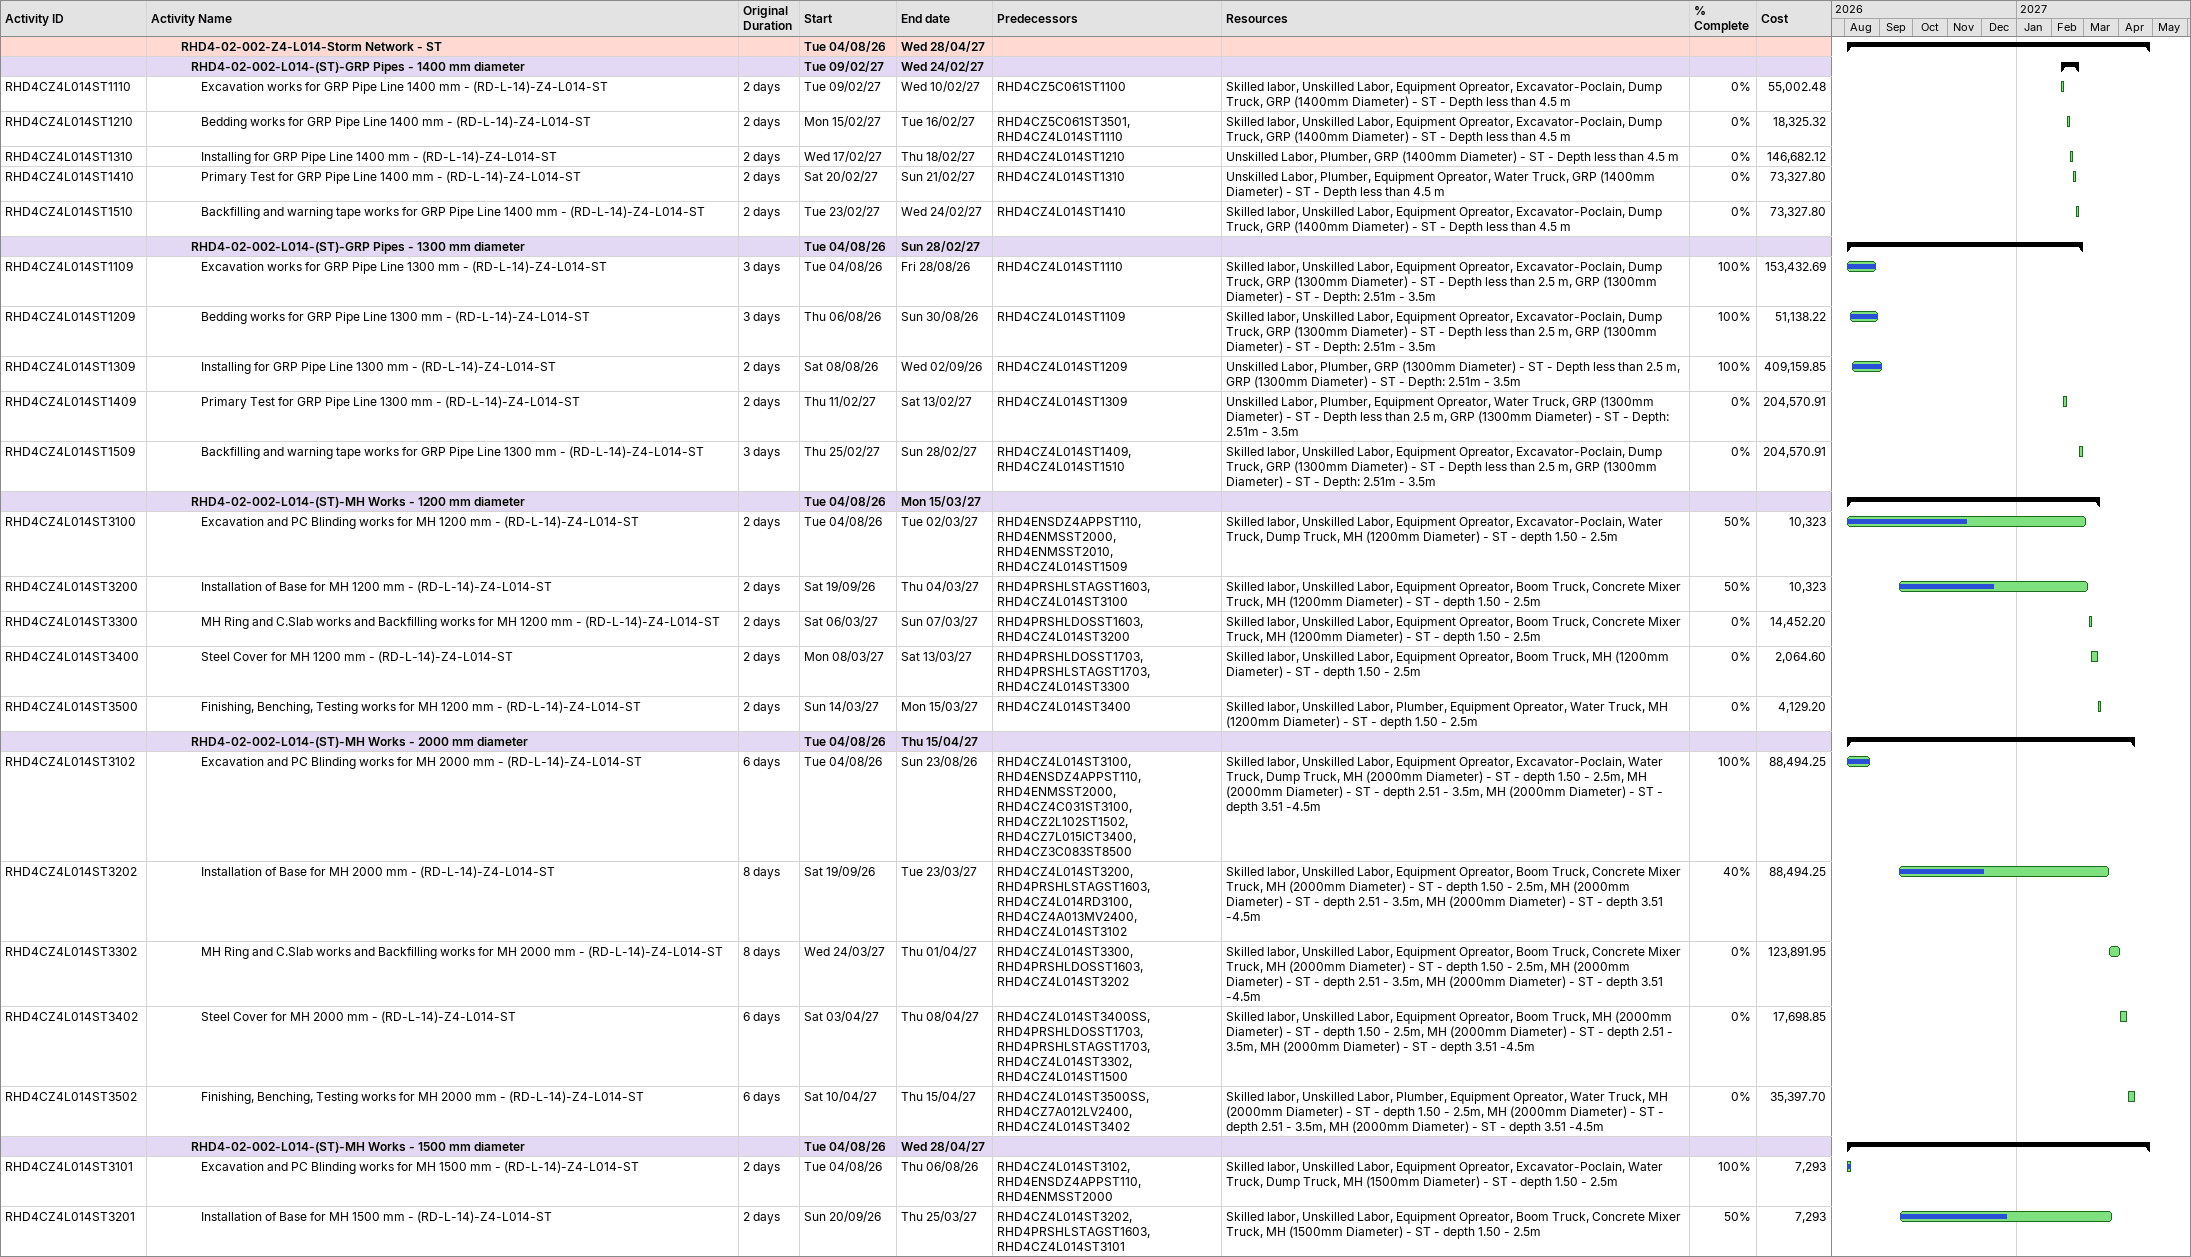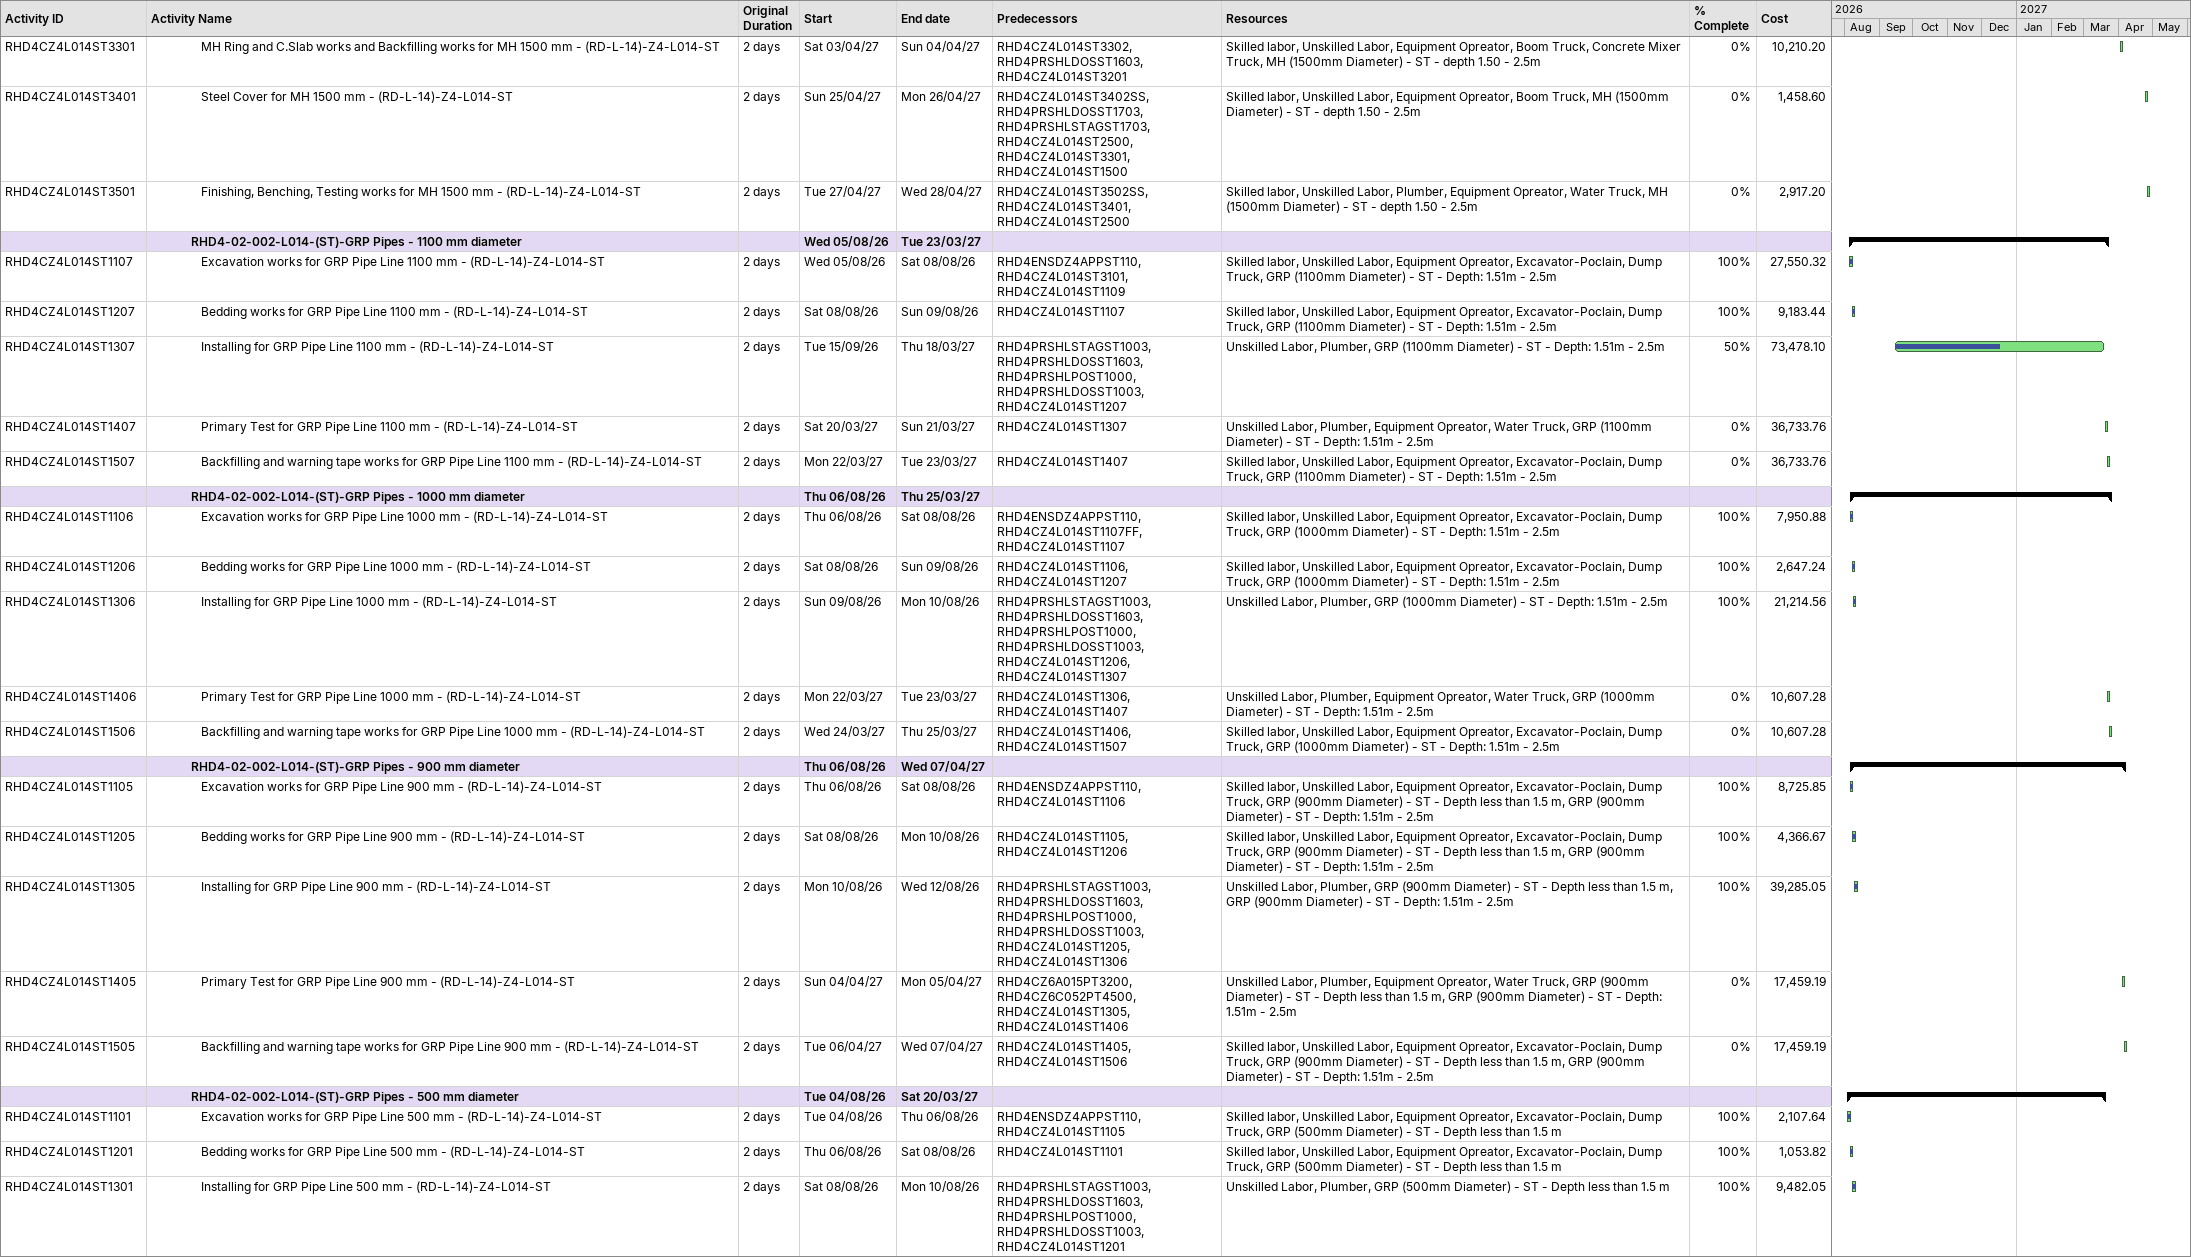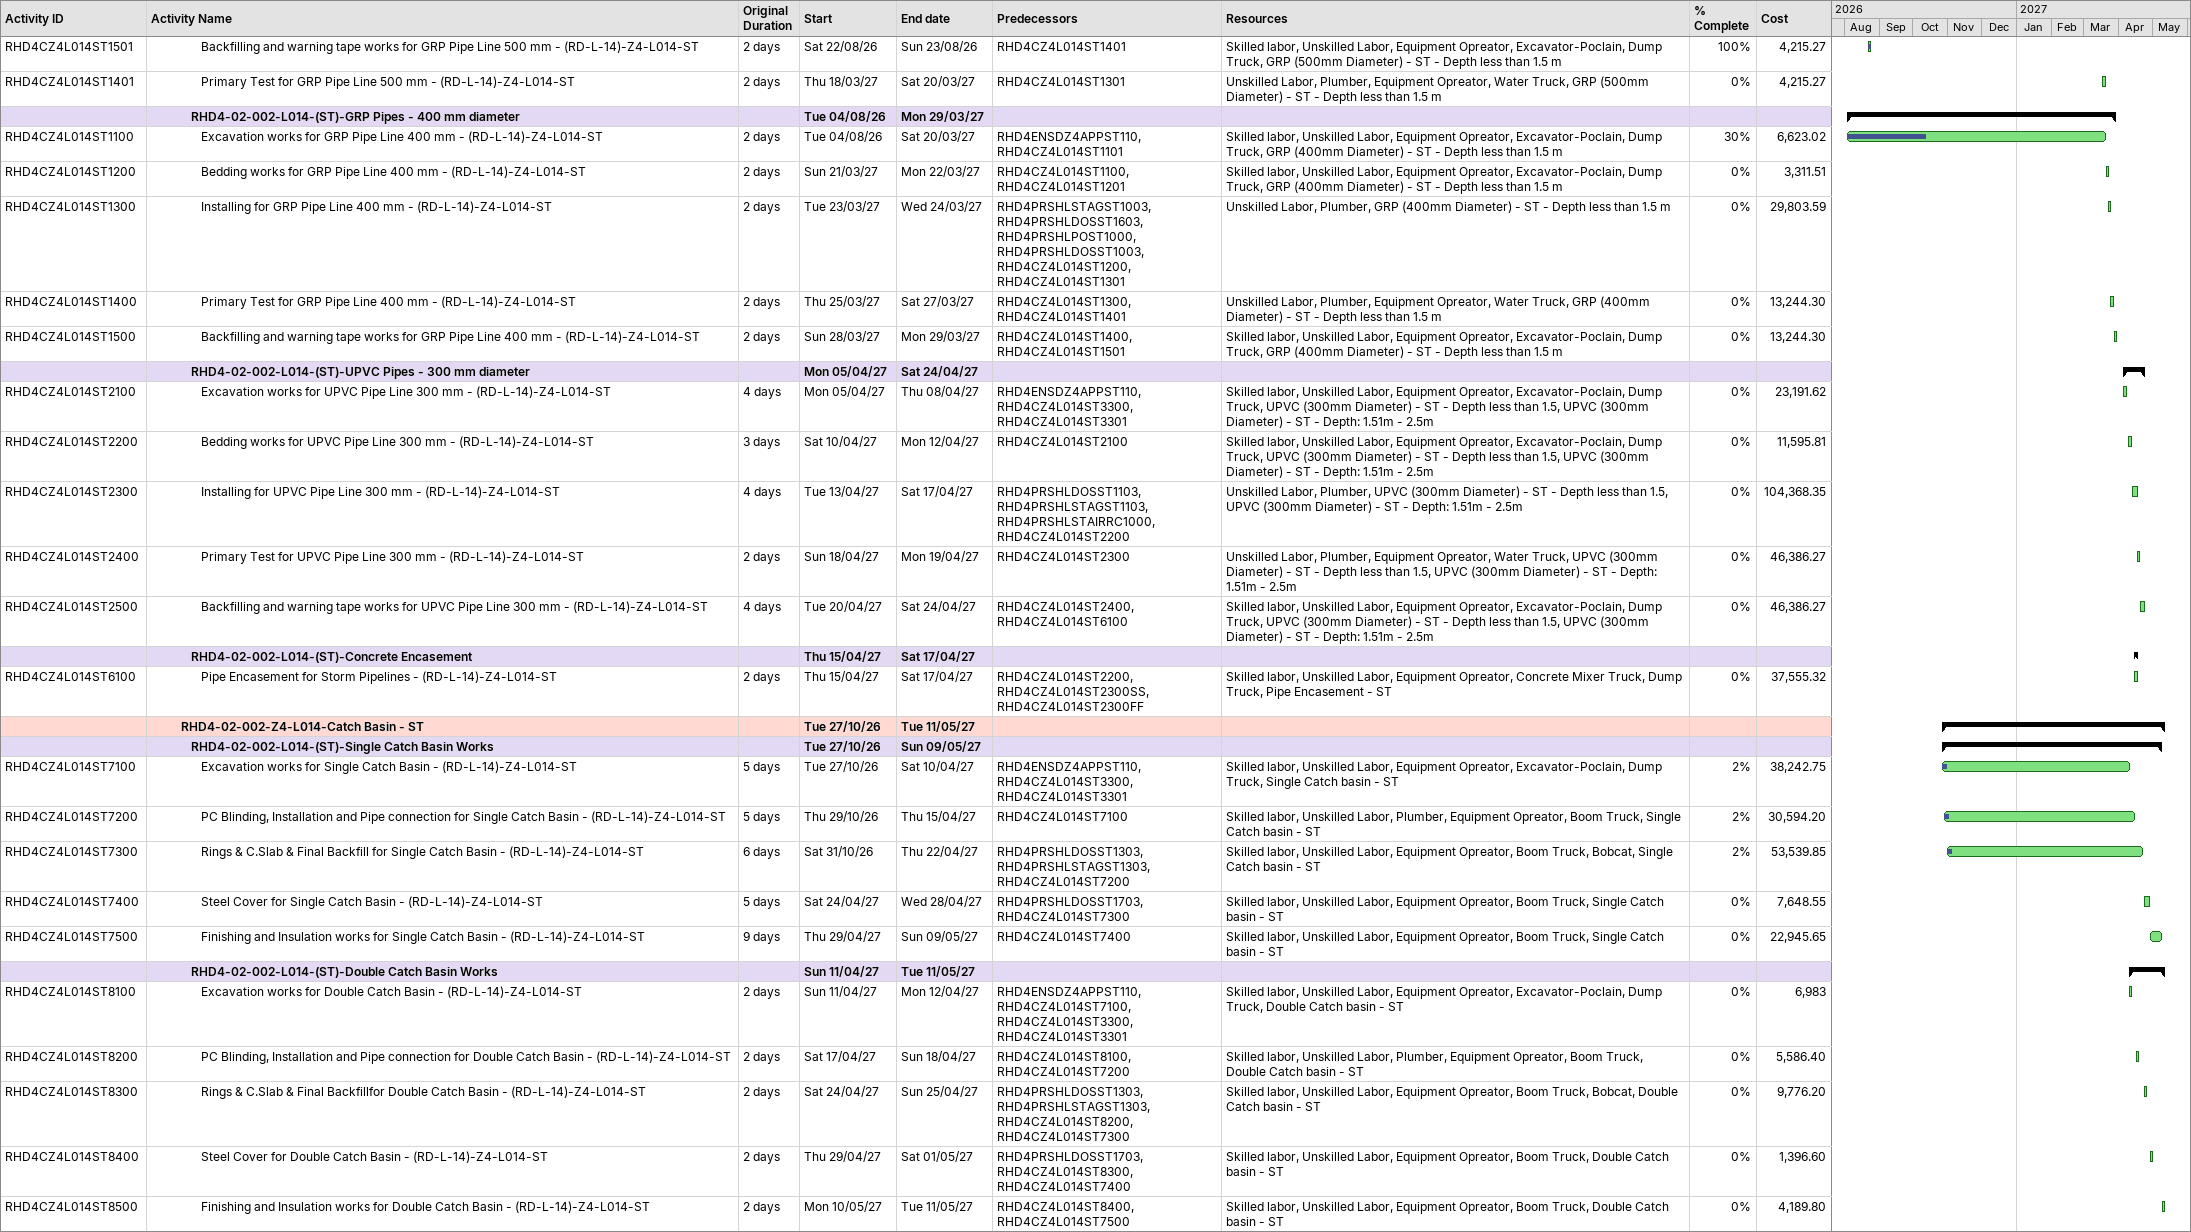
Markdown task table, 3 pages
| ID | Level | Task | Original duration | Start | Finish | Predecessors | Resources | % complete | Cost |
|---|---|---|---|---|---|---|---|---|---|
|  | 4 | **RHD4-02-002-Z4-L014-Storm Network - ST** |  | 2026-08-04 | 2027-04-28 |  |  |  |  |
|  | 5 | **RHD4-02-002-L014-(ST)-GRP Pipes - 1400 mm diameter** |  | 2027-02-09 | 2027-02-24 |  |  |  |  |
| RHD4CZ4L014ST1110 | 6 | Excavation works for GRP Pipe Line 1400 mm - (RD-L-14)-Z4-L014-ST | 2d | 2027-02-09 | 2027-02-10 | RHD4CZ5C061ST1100 | Skilled labor, Unskilled Labor, Equipment Opreator, Excavator-Poclain, Dump Truck, GRP (1400mm Diameter) - ST - Depth less than 4.5 m | 0 | 55002.48 |
| RHD4CZ4L014ST1210 | 6 | Bedding works for GRP Pipe Line 1400 mm - (RD-L-14)-Z4-L014-ST | 2d | 2027-02-15 | 2027-02-16 | RHD4CZ5C061ST3501, RHD4CZ4L014ST1110 | Skilled labor, Unskilled Labor, Equipment Opreator, Excavator-Poclain, Dump Truck, GRP (1400mm Diameter) - ST - Depth less than 4.5 m | 0 | 18325.32 |
| RHD4CZ4L014ST1310 | 6 | Installing for GRP Pipe Line 1400 mm - (RD-L-14)-Z4-L014-ST | 2d | 2027-02-17 | 2027-02-18 | RHD4CZ4L014ST1210 | Unskilled Labor, Plumber, GRP (1400mm Diameter) - ST - Depth less than 4.5 m | 0 | 146682.12 |
| RHD4CZ4L014ST1410 | 6 | Primary Test for GRP Pipe Line 1400 mm - (RD-L-14)-Z4-L014-ST | 2d | 2027-02-20 | 2027-02-21 | RHD4CZ4L014ST1310 | Unskilled Labor, Plumber, Equipment Opreator, Water Truck, GRP (1400mm Diameter) - ST - Depth less than 4.5 m | 0 | 73327.80 |
| RHD4CZ4L014ST1510 | 6 | Backfilling and warning tape works for GRP Pipe Line 1400 mm - (RD-L-14)-Z4-L014-ST | 2d | 2027-02-23 | 2027-02-24 | RHD4CZ4L014ST1410 | Skilled labor, Unskilled Labor, Equipment Opreator, Excavator-Poclain, Dump Truck, GRP (1400mm Diameter) - ST - Depth less than 4.5 m | 0 | 73327.80 |
|  | 5 | **RHD4-02-002-L014-(ST)-GRP Pipes - 1300 mm diameter** |  | 2026-08-04 | 2027-02-28 |  |  |  |  |
| RHD4CZ4L014ST1109 | 6 | Excavation works for GRP Pipe Line 1300 mm - (RD-L-14)-Z4-L014-ST | 3d | 2026-08-04 | 2026-08-28 | RHD4CZ4L014ST1110 | Skilled labor, Unskilled Labor, Equipment Opreator, Excavator-Poclain, Dump Truck, GRP (1300mm Diameter) - ST - Depth less than 2.5 m, GRP (1300mm Diameter) - ST - Depth: 2.51m - 3.5m | 100 | 153432.69 |
| RHD4CZ4L014ST1209 | 6 | Bedding works for GRP Pipe Line 1300 mm - (RD-L-14)-Z4-L014-ST | 3d | 2026-08-06 | 2026-08-30 | RHD4CZ4L014ST1109 | Skilled labor, Unskilled Labor, Equipment Opreator, Excavator-Poclain, Dump Truck, GRP (1300mm Diameter) - ST - Depth less than 2.5 m, GRP (1300mm Diameter) - ST - Depth: 2.51m - 3.5m | 100 | 51138.22 |
| RHD4CZ4L014ST1309 | 6 | Installing for GRP Pipe Line 1300 mm - (RD-L-14)-Z4-L014-ST | 2d | 2026-08-08 | 2026-09-02 | RHD4CZ4L014ST1209 | Unskilled Labor, Plumber, GRP (1300mm Diameter) - ST - Depth less than 2.5 m, GRP (1300mm Diameter) - ST - Depth: 2.51m - 3.5m | 100 | 409159.85 |
| RHD4CZ4L014ST1409 | 6 | Primary Test for GRP Pipe Line 1300 mm - (RD-L-14)-Z4-L014-ST | 2d | 2027-02-11 | 2027-02-13 | RHD4CZ4L014ST1309 | Unskilled Labor, Plumber, Equipment Opreator, Water Truck, GRP (1300mm Diameter) - ST - Depth less than 2.5 m, GRP (1300mm Diameter) - ST - Depth: 2.51m - 3.5m | 0 | 204570.91 |
| RHD4CZ4L014ST1509 | 6 | Backfilling and warning tape works for GRP Pipe Line 1300 mm - (RD-L-14)-Z4-L014-ST | 3d | 2027-02-25 | 2027-02-28 | RHD4CZ4L014ST1409, RHD4CZ4L014ST1510 | Skilled labor, Unskilled Labor, Equipment Opreator, Excavator-Poclain, Dump Truck, GRP (1300mm Diameter) - ST - Depth less than 2.5 m, GRP (1300mm Diameter) - ST - Depth: 2.51m - 3.5m | 0 | 204570.91 |
|  | 5 | **RHD4-02-002-L014-(ST)-MH Works - 1200 mm diameter** |  | 2026-08-04 | 2027-03-15 |  |  |  |  |
| RHD4CZ4L014ST3100 | 6 | Excavation and PC Blinding works for MH 1200 mm - (RD-L-14)-Z4-L014-ST | 2d | 2026-08-04 | 2027-03-02 | RHD4ENSDZ4APPST110, RHD4ENMSST2000, RHD4ENMSST2010, RHD4CZ4L014ST1509 | Skilled labor, Unskilled Labor, Equipment Opreator, Excavator-Poclain, Water Truck, Dump Truck, MH (1200mm Diameter) - ST - depth 1.50 - 2.5m | 50 | 10323 |
| RHD4CZ4L014ST3200 | 6 | Installation of Base for MH 1200 mm - (RD-L-14)-Z4-L014-ST | 2d | 2026-09-19 | 2027-03-04 | RHD4PRSHLSTAGST1603, RHD4CZ4L014ST3100 | Skilled labor, Unskilled Labor, Equipment Opreator, Boom Truck, Concrete Mixer Truck, MH (1200mm Diameter) - ST - depth 1.50 - 2.5m | 50 | 10323 |
| RHD4CZ4L014ST3300 | 6 | MH Ring and C.Slab works and Backfilling works for MH 1200 mm - (RD-L-14)-Z4-L014-ST | 2d | 2027-03-06 | 2027-03-07 | RHD4PRSHLDOSST1603, RHD4CZ4L014ST3200 | Skilled labor, Unskilled Labor, Equipment Opreator, Boom Truck, Concrete Mixer Truck, MH (1200mm Diameter) - ST - depth 1.50 - 2.5m | 0 | 14452.20 |
| RHD4CZ4L014ST3400 | 6 | Steel Cover for MH 1200 mm - (RD-L-14)-Z4-L014-ST | 2d | 2027-03-08 | 2027-03-13 | RHD4PRSHLDOSST1703, RHD4PRSHLSTAGST1703, RHD4CZ4L014ST3300 | Skilled labor, Unskilled Labor, Equipment Opreator, Boom Truck, MH (1200mm Diameter) - ST - depth 1.50 - 2.5m | 0 | 2064.60 |
| RHD4CZ4L014ST3500 | 6 | Finishing, Benching, Testing works for MH 1200 mm - (RD-L-14)-Z4-L014-ST | 2d | 2027-03-14 | 2027-03-15 | RHD4CZ4L014ST3400 | Skilled labor, Unskilled Labor, Plumber, Equipment Opreator, Water Truck, MH (1200mm Diameter) - ST - depth 1.50 - 2.5m | 0 | 4129.20 |
|  | 5 | **RHD4-02-002-L014-(ST)-MH Works - 2000 mm diameter** |  | 2026-08-04 | 2027-04-15 |  |  |  |  |
| RHD4CZ4L014ST3102 | 6 | Excavation and PC Blinding works for MH 2000 mm - (RD-L-14)-Z4-L014-ST | 6d | 2026-08-04 | 2026-08-23 | RHD4CZ4L014ST3100, RHD4ENSDZ4APPST110, RHD4ENMSST2000, RHD4CZ4C031ST3100, RHD4CZ2L102ST1502, RHD4CZ7L015ICT3400, RHD4CZ3C083ST8500 | Skilled labor, Unskilled Labor, Equipment Opreator, Excavator-Poclain, Water Truck, Dump Truck, MH (2000mm Diameter) - ST - depth 1.50 - 2.5m, MH (2000mm Diameter) - ST - depth 2.51 - 3.5m, MH (2000mm Diameter) - ST - depth 3.51 -4.5m | 100 | 88494.25 |
| RHD4CZ4L014ST3202 | 6 | Installation of Base for MH 2000 mm - (RD-L-14)-Z4-L014-ST | 8d | 2026-09-19 | 2027-03-23 | RHD4CZ4L014ST3200, RHD4PRSHLSTAGST1603, RHD4CZ4L014RD3100, RHD4CZ4A013MV2400, RHD4CZ4L014ST3102 | Skilled labor, Unskilled Labor, Equipment Opreator, Boom Truck, Concrete Mixer Truck, MH (2000mm Diameter) - ST - depth 1.50 - 2.5m, MH (2000mm Diameter) - ST - depth 2.51 - 3.5m, MH (2000mm Diameter) - ST - depth 3.51 -4.5m | 40 | 88494.25 |
| RHD4CZ4L014ST3302 | 6 | MH Ring and C.Slab works and Backfilling works for MH 2000 mm - (RD-L-14)-Z4-L014-ST | 8d | 2027-03-24 | 2027-04-01 | RHD4CZ4L014ST3300, RHD4PRSHLDOSST1603, RHD4CZ4L014ST3202 | Skilled labor, Unskilled Labor, Equipment Opreator, Boom Truck, Concrete Mixer Truck, MH (2000mm Diameter) - ST - depth 1.50 - 2.5m, MH (2000mm Diameter) - ST - depth 2.51 - 3.5m, MH (2000mm Diameter) - ST - depth 3.51 -4.5m | 0 | 123891.95 |
| RHD4CZ4L014ST3402 | 6 | Steel Cover for MH 2000 mm - (RD-L-14)-Z4-L014-ST | 6d | 2027-04-03 | 2027-04-08 | RHD4CZ4L014ST3400SS, RHD4PRSHLDOSST1703, RHD4PRSHLSTAGST1703, RHD4CZ4L014ST3302, RHD4CZ4L014ST1500 | Skilled labor, Unskilled Labor, Equipment Opreator, Boom Truck, MH (2000mm Diameter) - ST - depth 1.50 - 2.5m, MH (2000mm Diameter) - ST - depth 2.51 - 3.5m, MH (2000mm Diameter) - ST - depth 3.51 -4.5m | 0 | 17698.85 |
| RHD4CZ4L014ST3502 | 6 | Finishing, Benching, Testing works for MH 2000 mm - (RD-L-14)-Z4-L014-ST | 6d | 2027-04-10 | 2027-04-15 | RHD4CZ4L014ST3500SS, RHD4CZ7A012LV2400, RHD4CZ4L014ST3402 | Skilled labor, Unskilled Labor, Plumber, Equipment Opreator, Water Truck, MH (2000mm Diameter) - ST - depth 1.50 - 2.5m, MH (2000mm Diameter) - ST - depth 2.51 - 3.5m, MH (2000mm Diameter) - ST - depth 3.51 -4.5m | 0 | 35397.70 |
|  | 5 | **RHD4-02-002-L014-(ST)-MH Works - 1500 mm diameter** |  | 2026-08-04 | 2027-04-28 |  |  |  |  |
| RHD4CZ4L014ST3101 | 6 | Excavation and PC Blinding works for MH 1500 mm - (RD-L-14)-Z4-L014-ST | 2d | 2026-08-04 | 2026-08-06 | RHD4CZ4L014ST3102, RHD4ENSDZ4APPST110, RHD4ENMSST2000 | Skilled labor, Unskilled Labor, Equipment Opreator, Excavator-Poclain, Water Truck, Dump Truck, MH (1500mm Diameter) - ST - depth 1.50 - 2.5m | 100 | 7293 |
| RHD4CZ4L014ST3201 | 6 | Installation of Base for MH 1500 mm - (RD-L-14)-Z4-L014-ST | 2d | 2026-09-20 | 2027-03-25 | RHD4CZ4L014ST3202, RHD4PRSHLSTAGST1603, RHD4CZ4L014ST3101 | Skilled labor, Unskilled Labor, Equipment Opreator, Boom Truck, Concrete Mixer Truck, MH (1500mm Diameter) - ST - depth 1.50 - 2.5m | 50 | 7293 |
| RHD4CZ4L014ST3301 | 6 | MH Ring and C.Slab works and Backfilling works for MH 1500 mm - (RD-L-14)-Z4-L014-ST | 2d | 2027-04-03 | 2027-04-04 | RHD4CZ4L014ST3302, RHD4PRSHLDOSST1603, RHD4CZ4L014ST3201 | Skilled labor, Unskilled Labor, Equipment Opreator, Boom Truck, Concrete Mixer Truck, MH (1500mm Diameter) - ST - depth 1.50 - 2.5m | 0 | 10210.20 |
| RHD4CZ4L014ST3401 | 6 | Steel Cover for MH 1500 mm - (RD-L-14)-Z4-L014-ST | 2d | 2027-04-25 | 2027-04-26 | RHD4CZ4L014ST3402SS, RHD4PRSHLDOSST1703, RHD4PRSHLSTAGST1703, RHD4CZ4L014ST2500, RHD4CZ4L014ST3301, RHD4CZ4L014ST1500 | Skilled labor, Unskilled Labor, Equipment Opreator, Boom Truck, MH (1500mm Diameter) - ST - depth 1.50 - 2.5m | 0 | 1458.60 |
| RHD4CZ4L014ST3501 | 6 | Finishing, Benching, Testing works for MH 1500 mm - (RD-L-14)-Z4-L014-ST | 2d | 2027-04-27 | 2027-04-28 | RHD4CZ4L014ST3502SS, RHD4CZ4L014ST3401, RHD4CZ4L014ST2500 | Skilled labor, Unskilled Labor, Plumber, Equipment Opreator, Water Truck, MH (1500mm Diameter) - ST - depth 1.50 - 2.5m | 0 | 2917.20 |
|  | 5 | **RHD4-02-002-L014-(ST)-GRP Pipes - 1100 mm diameter** |  | 2026-08-05 | 2027-03-23 |  |  |  |  |
| RHD4CZ4L014ST1107 | 6 | Excavation works for GRP Pipe Line 1100 mm - (RD-L-14)-Z4-L014-ST | 2d | 2026-08-05 | 2026-08-08 | RHD4ENSDZ4APPST110, RHD4CZ4L014ST3101, RHD4CZ4L014ST1109 | Skilled labor, Unskilled Labor, Equipment Opreator, Excavator-Poclain, Dump Truck, GRP (1100mm Diameter) - ST - Depth: 1.51m - 2.5m | 100 | 27550.32 |
| RHD4CZ4L014ST1207 | 6 | Bedding works for GRP Pipe Line 1100 mm - (RD-L-14)-Z4-L014-ST | 2d | 2026-08-08 | 2026-08-09 | RHD4CZ4L014ST1107 | Skilled labor, Unskilled Labor, Equipment Opreator, Excavator-Poclain, Dump Truck, GRP (1100mm Diameter) - ST - Depth: 1.51m - 2.5m | 100 | 9183.44 |
| RHD4CZ4L014ST1307 | 6 | Installing for GRP Pipe Line 1100 mm - (RD-L-14)-Z4-L014-ST | 2d | 2026-09-15 | 2027-03-18 | RHD4PRSHLSTAGST1003, RHD4PRSHLDOSST1603, RHD4PRSHLPOST1000, RHD4PRSHLDOSST1003, RHD4CZ4L014ST1207 | Unskilled Labor, Plumber, GRP (1100mm Diameter) - ST - Depth: 1.51m - 2.5m | 50 | 73478.10 |
| RHD4CZ4L014ST1407 | 6 | Primary Test for GRP Pipe Line 1100 mm - (RD-L-14)-Z4-L014-ST | 2d | 2027-03-20 | 2027-03-21 | RHD4CZ4L014ST1307 | Unskilled Labor, Plumber, Equipment Opreator, Water Truck, GRP (1100mm Diameter) - ST - Depth: 1.51m - 2.5m | 0 | 36733.76 |
| RHD4CZ4L014ST1507 | 6 | Backfilling and warning tape works for GRP Pipe Line 1100 mm - (RD-L-14)-Z4-L014-ST | 2d | 2027-03-22 | 2027-03-23 | RHD4CZ4L014ST1407 | Skilled labor, Unskilled Labor, Equipment Opreator, Excavator-Poclain, Dump Truck, GRP (1100mm Diameter) - ST - Depth: 1.51m - 2.5m | 0 | 36733.76 |
|  | 5 | **RHD4-02-002-L014-(ST)-GRP Pipes - 1000 mm diameter** |  | 2026-08-06 | 2027-03-25 |  |  |  |  |
| RHD4CZ4L014ST1106 | 6 | Excavation works for GRP Pipe Line 1000 mm - (RD-L-14)-Z4-L014-ST | 2d | 2026-08-06 | 2026-08-08 | RHD4ENSDZ4APPST110, RHD4CZ4L014ST1107FF, RHD4CZ4L014ST1107 | Skilled labor, Unskilled Labor, Equipment Opreator, Excavator-Poclain, Dump Truck, GRP (1000mm Diameter) - ST - Depth: 1.51m - 2.5m | 100 | 7950.88 |
| RHD4CZ4L014ST1206 | 6 | Bedding works for GRP Pipe Line 1000 mm - (RD-L-14)-Z4-L014-ST | 2d | 2026-08-08 | 2026-08-09 | RHD4CZ4L014ST1106, RHD4CZ4L014ST1207 | Skilled labor, Unskilled Labor, Equipment Opreator, Excavator-Poclain, Dump Truck, GRP (1000mm Diameter) - ST - Depth: 1.51m - 2.5m | 100 | 2647.24 |
| RHD4CZ4L014ST1306 | 6 | Installing for GRP Pipe Line 1000 mm - (RD-L-14)-Z4-L014-ST | 2d | 2026-08-09 | 2026-08-10 | RHD4PRSHLSTAGST1003, RHD4PRSHLDOSST1603, RHD4PRSHLPOST1000, RHD4PRSHLDOSST1003, RHD4CZ4L014ST1206, RHD4CZ4L014ST1307 | Unskilled Labor, Plumber, GRP (1000mm Diameter) - ST - Depth: 1.51m - 2.5m | 100 | 21214.56 |
| RHD4CZ4L014ST1406 | 6 | Primary Test for GRP Pipe Line 1000 mm - (RD-L-14)-Z4-L014-ST | 2d | 2027-03-22 | 2027-03-23 | RHD4CZ4L014ST1306, RHD4CZ4L014ST1407 | Unskilled Labor, Plumber, Equipment Opreator, Water Truck, GRP (1000mm Diameter) - ST - Depth: 1.51m - 2.5m | 0 | 10607.28 |
| RHD4CZ4L014ST1506 | 6 | Backfilling and warning tape works for GRP Pipe Line 1000 mm - (RD-L-14)-Z4-L014-ST | 2d | 2027-03-24 | 2027-03-25 | RHD4CZ4L014ST1406, RHD4CZ4L014ST1507 | Skilled labor, Unskilled Labor, Equipment Opreator, Excavator-Poclain, Dump Truck, GRP (1000mm Diameter) - ST - Depth: 1.51m - 2.5m | 0 | 10607.28 |
|  | 5 | **RHD4-02-002-L014-(ST)-GRP Pipes - 900 mm diameter** |  | 2026-08-06 | 2027-04-07 |  |  |  |  |
| RHD4CZ4L014ST1105 | 6 | Excavation works for GRP Pipe Line 900 mm - (RD-L-14)-Z4-L014-ST | 2d | 2026-08-06 | 2026-08-08 | RHD4ENSDZ4APPST110, RHD4CZ4L014ST1106 | Skilled labor, Unskilled Labor, Equipment Opreator, Excavator-Poclain, Dump Truck, GRP (900mm Diameter) - ST - Depth less than 1.5 m, GRP (900mm Diameter) - ST - Depth: 1.51m - 2.5m | 100 | 8725.85 |
| RHD4CZ4L014ST1205 | 6 | Bedding works for GRP Pipe Line 900 mm - (RD-L-14)-Z4-L014-ST | 2d | 2026-08-08 | 2026-08-10 | RHD4CZ4L014ST1105, RHD4CZ4L014ST1206 | Skilled labor, Unskilled Labor, Equipment Opreator, Excavator-Poclain, Dump Truck, GRP (900mm Diameter) - ST - Depth less than 1.5 m, GRP (900mm Diameter) - ST - Depth: 1.51m - 2.5m | 100 | 4366.67 |
| RHD4CZ4L014ST1305 | 6 | Installing for GRP Pipe Line 900 mm - (RD-L-14)-Z4-L014-ST | 2d | 2026-08-10 | 2026-08-12 | RHD4PRSHLSTAGST1003, RHD4PRSHLDOSST1603, RHD4PRSHLPOST1000, RHD4PRSHLDOSST1003, RHD4CZ4L014ST1205, RHD4CZ4L014ST1306 | Unskilled Labor, Plumber, GRP (900mm Diameter) - ST - Depth less than 1.5 m, GRP (900mm Diameter) - ST - Depth: 1.51m - 2.5m | 100 | 39285.05 |
| RHD4CZ4L014ST1405 | 6 | Primary Test for GRP Pipe Line 900 mm - (RD-L-14)-Z4-L014-ST | 2d | 2027-04-04 | 2027-04-05 | RHD4CZ6A015PT3200, RHD4CZ6C052PT4500, RHD4CZ4L014ST1305, RHD4CZ4L014ST1406 | Unskilled Labor, Plumber, Equipment Opreator, Water Truck, GRP (900mm Diameter) - ST - Depth less than 1.5 m, GRP (900mm Diameter) - ST - Depth: 1.51m - 2.5m | 0 | 17459.19 |
| RHD4CZ4L014ST1505 | 6 | Backfilling and warning tape works for GRP Pipe Line 900 mm - (RD-L-14)-Z4-L014-ST | 2d | 2027-04-06 | 2027-04-07 | RHD4CZ4L014ST1405, RHD4CZ4L014ST1506 | Skilled labor, Unskilled Labor, Equipment Opreator, Excavator-Poclain, Dump Truck, GRP (900mm Diameter) - ST - Depth less than 1.5 m, GRP (900mm Diameter) - ST - Depth: 1.51m - 2.5m | 0 | 17459.19 |
|  | 5 | **RHD4-02-002-L014-(ST)-GRP Pipes - 500 mm diameter** |  | 2026-08-04 | 2027-03-20 |  |  |  |  |
| RHD4CZ4L014ST1101 | 6 | Excavation works for GRP Pipe Line 500 mm - (RD-L-14)-Z4-L014-ST | 2d | 2026-08-04 | 2026-08-06 | RHD4ENSDZ4APPST110, RHD4CZ4L014ST1105 | Skilled labor, Unskilled Labor, Equipment Opreator, Excavator-Poclain, Dump Truck, GRP (500mm Diameter) - ST - Depth less than 1.5 m | 100 | 2107.64 |
| RHD4CZ4L014ST1201 | 6 | Bedding works for GRP Pipe Line 500 mm - (RD-L-14)-Z4-L014-ST | 2d | 2026-08-06 | 2026-08-08 | RHD4CZ4L014ST1101 | Skilled labor, Unskilled Labor, Equipment Opreator, Excavator-Poclain, Dump Truck, GRP (500mm Diameter) - ST - Depth less than 1.5 m | 100 | 1053.82 |
| RHD4CZ4L014ST1301 | 6 | Installing for GRP Pipe Line 500 mm - (RD-L-14)-Z4-L014-ST | 2d | 2026-08-08 | 2026-08-10 | RHD4PRSHLSTAGST1003, RHD4PRSHLDOSST1603, RHD4PRSHLPOST1000, RHD4PRSHLDOSST1003, RHD4CZ4L014ST1201 | Unskilled Labor, Plumber, GRP (500mm Diameter) - ST - Depth less than 1.5 m | 100 | 9482.05 |
| RHD4CZ4L014ST1501 | 6 | Backfilling and warning tape works for GRP Pipe Line 500 mm - (RD-L-14)-Z4-L014-ST | 2d | 2026-08-22 | 2026-08-23 | RHD4CZ4L014ST1401 | Skilled labor, Unskilled Labor, Equipment Opreator, Excavator-Poclain, Dump Truck, GRP (500mm Diameter) - ST - Depth less than 1.5 m | 100 | 4215.27 |
| RHD4CZ4L014ST1401 | 6 | Primary Test for GRP Pipe Line 500 mm - (RD-L-14)-Z4-L014-ST | 2d | 2027-03-18 | 2027-03-20 | RHD4CZ4L014ST1301 | Unskilled Labor, Plumber, Equipment Opreator, Water Truck, GRP (500mm Diameter) - ST - Depth less than 1.5 m | 0 | 4215.27 |
|  | 5 | **RHD4-02-002-L014-(ST)-GRP Pipes - 400 mm diameter** |  | 2026-08-04 | 2027-03-29 |  |  |  |  |
| RHD4CZ4L014ST1100 | 6 | Excavation works for GRP Pipe Line 400 mm - (RD-L-14)-Z4-L014-ST | 2d | 2026-08-04 | 2027-03-20 | RHD4ENSDZ4APPST110, RHD4CZ4L014ST1101 | Skilled labor, Unskilled Labor, Equipment Opreator, Excavator-Poclain, Dump Truck, GRP (400mm Diameter) - ST - Depth less than 1.5 m | 30 | 6623.02 |
| RHD4CZ4L014ST1200 | 6 | Bedding works for GRP Pipe Line 400 mm - (RD-L-14)-Z4-L014-ST | 2d | 2027-03-21 | 2027-03-22 | RHD4CZ4L014ST1100, RHD4CZ4L014ST1201 | Skilled labor, Unskilled Labor, Equipment Opreator, Excavator-Poclain, Dump Truck, GRP (400mm Diameter) - ST - Depth less than 1.5 m | 0 | 3311.51 |
| RHD4CZ4L014ST1300 | 6 | Installing for GRP Pipe Line 400 mm - (RD-L-14)-Z4-L014-ST | 2d | 2027-03-23 | 2027-03-24 | RHD4PRSHLSTAGST1003, RHD4PRSHLDOSST1603, RHD4PRSHLPOST1000, RHD4PRSHLDOSST1003, RHD4CZ4L014ST1200, RHD4CZ4L014ST1301 | Unskilled Labor, Plumber, GRP (400mm Diameter) - ST - Depth less than 1.5 m | 0 | 29803.59 |
| RHD4CZ4L014ST1400 | 6 | Primary Test for GRP Pipe Line 400 mm - (RD-L-14)-Z4-L014-ST | 2d | 2027-03-25 | 2027-03-27 | RHD4CZ4L014ST1300, RHD4CZ4L014ST1401 | Unskilled Labor, Plumber, Equipment Opreator, Water Truck, GRP (400mm Diameter) - ST - Depth less than 1.5 m | 0 | 13244.30 |
| RHD4CZ4L014ST1500 | 6 | Backfilling and warning tape works for GRP Pipe Line 400 mm - (RD-L-14)-Z4-L014-ST | 2d | 2027-03-28 | 2027-03-29 | RHD4CZ4L014ST1400, RHD4CZ4L014ST1501 | Skilled labor, Unskilled Labor, Equipment Opreator, Excavator-Poclain, Dump Truck, GRP (400mm Diameter) - ST - Depth less than 1.5 m | 0 | 13244.30 |
|  | 5 | **RHD4-02-002-L014-(ST)-UPVC Pipes - 300 mm diameter** |  | 2027-04-05 | 2027-04-24 |  |  |  |  |
| RHD4CZ4L014ST2100 | 6 | Excavation works for UPVC Pipe Line 300 mm - (RD-L-14)-Z4-L014-ST | 4d | 2027-04-05 | 2027-04-08 | RHD4ENSDZ4APPST110, RHD4CZ4L014ST3300, RHD4CZ4L014ST3301 | Skilled labor, Unskilled Labor, Equipment Opreator, Excavator-Poclain, Dump Truck, UPVC (300mm Diameter) - ST - Depth less than 1.5, UPVC (300mm Diameter) - ST - Depth: 1.51m - 2.5m | 0 | 23191.62 |
| RHD4CZ4L014ST2200 | 6 | Bedding works for UPVC Pipe Line 300 mm - (RD-L-14)-Z4-L014-ST | 3d | 2027-04-10 | 2027-04-12 | RHD4CZ4L014ST2100 | Skilled labor, Unskilled Labor, Equipment Opreator, Excavator-Poclain, Dump Truck, UPVC (300mm Diameter) - ST - Depth less than 1.5, UPVC (300mm Diameter) - ST - Depth: 1.51m - 2.5m | 0 | 11595.81 |
| RHD4CZ4L014ST2300 | 6 | Installing for UPVC Pipe Line 300 mm - (RD-L-14)-Z4-L014-ST | 4d | 2027-04-13 | 2027-04-17 | RHD4PRSHLDOSST1103, RHD4PRSHLSTAGST1103, RHD4PRSHLSTAIRRC1000, RHD4CZ4L014ST2200 | Unskilled Labor, Plumber, UPVC (300mm Diameter) - ST - Depth less than 1.5, UPVC (300mm Diameter) - ST - Depth: 1.51m - 2.5m | 0 | 104368.35 |
| RHD4CZ4L014ST2400 | 6 | Primary Test for UPVC Pipe Line 300 mm - (RD-L-14)-Z4-L014-ST | 2d | 2027-04-18 | 2027-04-19 | RHD4CZ4L014ST2300 | Unskilled Labor, Plumber, Equipment Opreator, Water Truck, UPVC (300mm Diameter) - ST - Depth less than 1.5, UPVC (300mm Diameter) - ST - Depth: 1.51m - 2.5m | 0 | 46386.27 |
| RHD4CZ4L014ST2500 | 6 | Backfilling and warning tape works for UPVC Pipe Line 300 mm - (RD-L-14)-Z4-L014-ST | 4d | 2027-04-20 | 2027-04-24 | RHD4CZ4L014ST2400, RHD4CZ4L014ST6100 | Skilled labor, Unskilled Labor, Equipment Opreator, Excavator-Poclain, Dump Truck, UPVC (300mm Diameter) - ST - Depth less than 1.5, UPVC (300mm Diameter) - ST - Depth: 1.51m - 2.5m | 0 | 46386.27 |
|  | 5 | **RHD4-02-002-L014-(ST)-Concrete Encasement** |  | 2027-04-15 | 2027-04-17 |  |  |  |  |
| RHD4CZ4L014ST6100 | 6 | Pipe Encasement for Storm Pipelines - (RD-L-14)-Z4-L014-ST | 2d | 2027-04-15 | 2027-04-17 | RHD4CZ4L014ST2200, RHD4CZ4L014ST2300SS, RHD4CZ4L014ST2300FF | Skilled labor, Unskilled Labor, Equipment Opreator, Concrete Mixer Truck, Dump Truck, Pipe Encasement - ST | 0 | 37555.32 |
|  | 4 | **RHD4-02-002-Z4-L014-Catch Basin - ST** |  | 2026-10-27 | 2027-05-11 |  |  |  |  |
|  | 5 | **RHD4-02-002-L014-(ST)-Single Catch Basin Works** |  | 2026-10-27 | 2027-05-09 |  |  |  |  |
| RHD4CZ4L014ST7100 | 6 | Excavation works for Single Catch Basin - (RD-L-14)-Z4-L014-ST | 5d | 2026-10-27 | 2027-04-10 | RHD4ENSDZ4APPST110, RHD4CZ4L014ST3300, RHD4CZ4L014ST3301 | Skilled labor, Unskilled Labor, Equipment Opreator, Excavator-Poclain, Dump Truck, Single Catch basin - ST | 2 | 38242.75 |
| RHD4CZ4L014ST7200 | 6 | PC Blinding, Installation and Pipe connection for Single Catch Basin - (RD-L-14)-Z4-L014-ST | 5d | 2026-10-29 | 2027-04-15 | RHD4CZ4L014ST7100 | Skilled labor, Unskilled Labor, Plumber, Equipment Opreator, Boom Truck, Single Catch basin - ST | 2 | 30594.20 |
| RHD4CZ4L014ST7300 | 6 | Rings & C.Slab & Final Backfill for Single Catch Basin - (RD-L-14)-Z4-L014-ST | 6d | 2026-10-31 | 2027-04-22 | RHD4PRSHLDOSST1303, RHD4PRSHLSTAGST1303, RHD4CZ4L014ST7200 | Skilled labor, Unskilled Labor, Equipment Opreator, Boom Truck, Bobcat, Single Catch basin - ST | 2 | 53539.85 |
| RHD4CZ4L014ST7400 | 6 | Steel Cover for Single Catch Basin - (RD-L-14)-Z4-L014-ST | 5d | 2027-04-24 | 2027-04-28 | RHD4PRSHLDOSST1703, RHD4CZ4L014ST7300 | Skilled labor, Unskilled Labor, Equipment Opreator, Boom Truck, Single Catch basin - ST | 0 | 7648.55 |
| RHD4CZ4L014ST7500 | 6 | Finishing and Insulation works for Single Catch Basin - (RD-L-14)-Z4-L014-ST | 9d | 2027-04-29 | 2027-05-09 | RHD4CZ4L014ST7400 | Skilled labor, Unskilled Labor, Equipment Opreator, Boom Truck, Single Catch basin - ST | 0 | 22945.65 |
|  | 5 | **RHD4-02-002-L014-(ST)-Double Catch Basin Works** |  | 2027-04-11 | 2027-05-11 |  |  |  |  |
| RHD4CZ4L014ST8100 | 6 | Excavation works for Double Catch Basin - (RD-L-14)-Z4-L014-ST | 2d | 2027-04-11 | 2027-04-12 | RHD4ENSDZ4APPST110, RHD4CZ4L014ST7100, RHD4CZ4L014ST3300, RHD4CZ4L014ST3301 | Skilled labor, Unskilled Labor, Equipment Opreator, Excavator-Poclain, Dump Truck, Double Catch basin - ST | 0 | 6983 |
| RHD4CZ4L014ST8200 | 6 | PC Blinding, Installation and Pipe connection for Double Catch Basin - (RD-L-14)-Z4-L014-ST | 2d | 2027-04-17 | 2027-04-18 | RHD4CZ4L014ST8100, RHD4CZ4L014ST7200 | Skilled labor, Unskilled Labor, Plumber, Equipment Opreator, Boom Truck, Double Catch basin - ST | 0 | 5586.40 |
| RHD4CZ4L014ST8300 | 6 | Rings & C.Slab & Final Backfillfor Double Catch Basin - (RD-L-14)-Z4-L014-ST | 2d | 2027-04-24 | 2027-04-25 | RHD4PRSHLDOSST1303, RHD4PRSHLSTAGST1303, RHD4CZ4L014ST8200, RHD4CZ4L014ST7300 | Skilled labor, Unskilled Labor, Equipment Opreator, Boom Truck, Bobcat, Double Catch basin - ST | 0 | 9776.20 |
| RHD4CZ4L014ST8400 | 6 | Steel Cover for Double Catch Basin - (RD-L-14)-Z4-L014-ST | 2d | 2027-04-29 | 2027-05-01 | RHD4PRSHLDOSST1703, RHD4CZ4L014ST8300, RHD4CZ4L014ST7400 | Skilled labor, Unskilled Labor, Equipment Opreator, Boom Truck, Double Catch basin - ST | 0 | 1396.60 |
| RHD4CZ4L014ST8500 | 6 | Finishing and Insulation works for Double Catch Basin - (RD-L-14)-Z4-L014-ST | 2d | 2027-05-10 | 2027-05-11 | RHD4CZ4L014ST8400, RHD4CZ4L014ST7500 | Skilled labor, Unskilled Labor, Equipment Opreator, Boom Truck, Double Catch basin - ST | 0 | 4189.80 |
